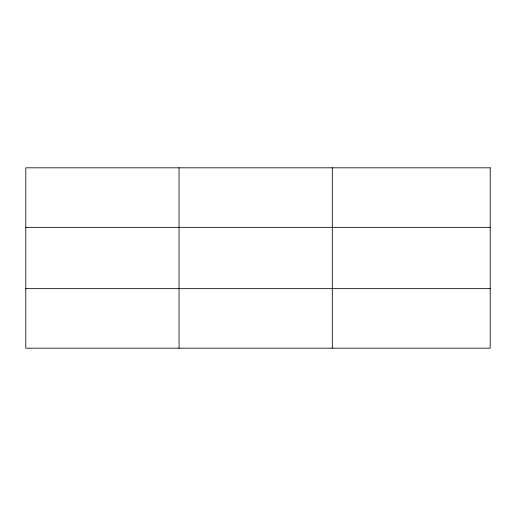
<?xml version="1.0" encoding="UTF-8"?>
<svg xmlns="http://www.w3.org/2000/svg" width="516" height="516" viewBox="0 0 516 516"><rect width="100%" height="100%" fill="white"/><g stroke="black" fill="none" stroke-linecap="round" stroke-linejoin="round"><path stroke-width="0.77" d="M179.052 348.184L179.052 167.816M332.304 348.184L332.304 167.816M25.8 227.337L490.2 227.337M25.8 288.663L490.2 288.663M490.2 167.816L490.2 348.184L25.8 348.184L25.8 167.816L490.2 167.816"/></g></svg>
